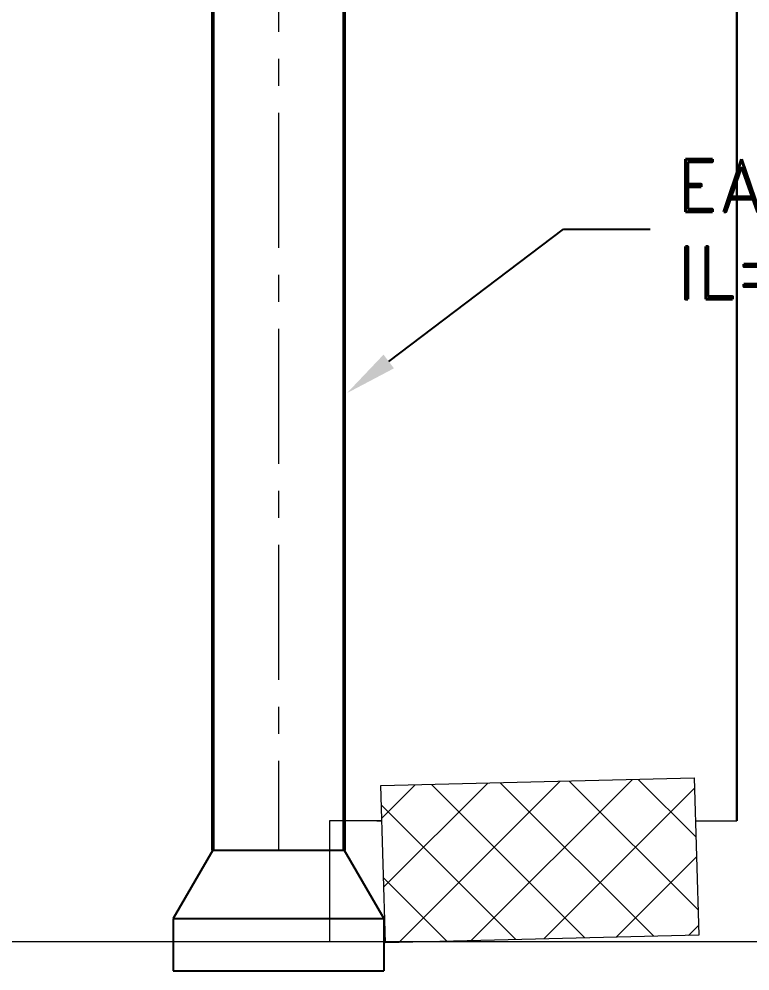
# Model space of a CAD drawing. Header units: millimetres. Extents: x -160614 to 59925, y -157025 to 0.
# Drawn here: x -38421 to -37027, y -116149 to -114333 of the extents above; entities that cross this region are included whole.
import ezdxf
from ezdxf import colors
from ezdxf.entities.mleader import LeaderData, LeaderLine
from ezdxf.math import Vec2, Vec3

# ---------------------------------------------------------------- set-up
doc = ezdxf.new("R2010")
doc.units = ezdxf.units.MM
doc.header["$LTSCALE"] = 8
doc.linetypes.add('AXES', pattern=[50.800000000000004, 31.75, -6.35, 6.35, -6.35])
for name, color, linetype, lineweight in [('72_EGR_EQP_TAG', 9, 'Continuous', 5), ('Aluminum', 9, 'Continuous', 5), ('C-HYDR-CTCH', 9, 'Continuous', 5), ('Hatch', 9, 'Continuous', 5), ('Structure', 9, 'Continuous', 5), ('Walls', 9, 'Continuous', 5)]:
    doc.layers.add(name, color=color, linetype=linetype, lineweight=lineweight)
for name, color, linetype in [('A-EXH', 1, 'Continuous'), ('A-EXH-thin', 8, 'Continuous'), ('AC-EXHAUST-TXT', 25, 'Continuous'), ('MC-EX-EQPM', 2, 'Continuous'), ('X-WHITE glass', 9, 'Continuous')]:
    doc.layers.add(name, color=color, linetype=linetype)
doc.styles.add('ROMAND', font='romand.shx')

# ---------------------------------------------------------------- blocks, each defined once
blk = doc.blocks.new('A$C47696aed')
at = {"layer": 'Hatch'}
h = blk.add_hatch(dxfattribs=at)
h.set_pattern_fill('ANSI37', color=256, scale=30)
h.set_pattern_definition([(45, (0, 0), (-67.35192090801866, 67.35192090801866), []), (135, (0, 0), (-67.35192090801866, -67.35192090801864), [])])
h.paths.add_polyline_path([(50952.65890286537, 21917.90117246215), (50348.72306925309, 21909.74587517308), (50352.61760289129, 21621.33843560587), (50956.55343653914, 21629.49373293482)])
h.paths.add_polyline_path([(43791.89540090831, 21910.13626871398), (43208.39156583045, 21904.72568193334), (43188.46127167926, 21613.33456440386), (43771.96510675712, 21618.74515118473)])
h.paths.add_polyline_path([(29414.94768239791, 21902.76746834489), (28815.84806079185, 21898.68783707242), (28810.13874411537, 21605.63425206556), (29409.23836577218, 21609.71388330683)])
h.paths.add_polyline_path([(36600.15027514659, 21904.93568402808), (35998.96405953518, 21897.44341075025), (35990.7440224078, 21611.78551922669), (36591.93023801921, 21619.27779250452)])
h.paths.add_polyline_path([(22195.711284091, 21912.03166619618), (21589.25982243335, 21890.17703984305), (21603.79236787627, 21597.64019584912), (22210.24382950296, 21619.49482215126)])
h.paths.add_polyline_path([(15459.09601511549, 21901.65291435295), (14237.15456092265, 21925.59205384576), (14230.73345924378, 21629.45733883325), (15452.6749134874, 21605.51819930947)])
h.paths.add_polyline_path([(15473.19471376156, 14701.56249209866), (14258.19266025955, 14685.84594365326), (14244.72114109108, 14393.41044957307), (15459.72319467506, 14409.1269980385)])
h.paths.add_polyline_path([(15447.11996749369, 7508.402531788915), (14244.04364118952, 7492.405785581917), (14238.33432461926, 7199.352200535828), (15441.41065086798, 7215.348946750863)])
h.paths.add_polyline_path([(15465.63960820156, 309.6858390090056), (14268.95654949057, 298.2553099577781), (14271.76910867799, 3.803327153204009), (15468.45216735778, 15.23385615343796)])
h.paths.add_polyline_path([(7830.616258125294, 311.793869010402), (7227.060697460089, 308.094510771567), (7237.70771341864, 22.62184820999028), (7841.263274032848, 26.321206479799)])
h.paths.add_polyline_path([(7815.177747422822, 7509.79877678794), (7218.354856322978, 7511.359757025028), (7218.237390204333, 7210.198693469865), (7815.060281253413, 7208.637713263512)])
h.paths.add_polyline_path([(7825.051300763618, 14699.3597865398), (7205.758578153327, 14700.59416233585), (7195.164288483786, 14397.63416323066), (7814.457011074301, 14396.39978751633)])
h.paths.add_polyline_path([(7801.739301570226, 21878.73653883673), (7201.079641937271, 21893.19244854827), (7197.456919316894, 21603.55150551582), (7798.116578867892, 21589.09559578425)])
h.paths.add_polyline_path([(602.6472432142982, 21876.85598163982), (-0.001488337053160649, 21899.56074538711), (1.875025053050194, 21611.24585035467), (604.5237566044161, 21588.54108660738)])
h.paths.add_polyline_path([(610.3638571500851, 7498.560115361353), (8.32448107311211, 7491.589490585211), (11.70087736262212, 7199.976667811396), (613.7402535262518, 7206.947292556519)])
h.paths.add_polyline_path([(627.8726603421455, 303.9411883235443), (29.48482373845764, 302.9426870569623), (34.34494512947276, 2.254511000355706), (632.7327817329206, 3.253012267403392)])
h.paths.add_polyline_path([(22214.579397097, 317.2174509044307), (21608.88848152617, 304.2747025873941), (21614.60176341841, 3.064878029519605), (22220.29267904023, 16.00762631557518)])
h.paths.add_polyline_path([(22208.06104650651, 7509.692103336565), (21613.67778440121, 7492.126863068665), (21615.78000571065, 7195.545372270743), (22210.16326784715, 7213.1106125894)])
h.paths.add_polyline_path([(22199.34692327329, 14717.72705893009), (21600.38867711509, 14710.04464918235), (21604.39563797368, 14409.8781215765), (22203.35388416285, 14417.56053137523)])
h.paths.add_polyline_path([(29399.66750759375, 14702.44688404421), (28797.72565343487, 14707.13775532017), (28801.97151180845, 14415.02994536212), (29403.91336601786, 14410.33907405473)])
h.paths.add_polyline_path([(29403.40066873003, 7519.803772830868), (28799.55744955875, 7502.214949066518), (28812.9979369659, 7202.141036008017), (29413.0970021314, 7223.191262779987)])
h.paths.add_polyline_path([(29419.54605692672, 303.7849725198466), (28815.68842769251, 310.3802863666751), (28813.29913857579, 24.67363384062992), (29417.15676781023, 18.07831999403425)])
h.paths.add_polyline_path([(36618.02385220304, 314.2458957131021), (36020.72316604503, 299.6894409519155), (36029.70771449502, -0.004199135113594821), (36627.00840060203, 14.55225565703586)])
h.paths.add_polyline_path([(36610.73667342984, 7502.578379449667), (36009.4578434038, 7504.519632709214), (36010.57381078927, 7207.292859660694), (36611.85264084628, 7205.351606452141)])
h.paths.add_polyline_path([(36574.25190127268, 14706.41894276603), (35993.40506970347, 14711.10490650241), (36013.1053391262, 14421.26891946048), (36593.95217069518, 14416.58295572386)])
h.paths.add_polyline_path([(43777.60976200271, 14705.69125746773), (43180.03123245714, 14719.43538219645), (43182.04912134632, 14427.51770865754), (43779.62765115742, 14413.77358389268)])
h.paths.add_polyline_path([(43778.63715867838, 7507.120847694809), (43210.20746167819, 7499.526144873118), (43212.03521401528, 7205.380501860986), (43780.46491111722, 7212.975204620743)])
h.paths.add_polyline_path([(43815.69234047201, 309.9641928793826), (43210.43045880413, 307.3081316433345), (43211.76684186887, 2.773851530393586), (43817.02872343501, 5.429912829073146)])
h.paths.add_polyline_path([(50989.89646114851, 309.4803125930484), (50401.94159457088, 325.5450213535223), (50388.73906247644, 18.31921976106605), (50976.69392905431, 2.254511000821367)])
h.paths.add_polyline_path([(50974.12643849663, 7508.860029341886), (50370.89691945701, 7509.950705887522), (50368.93175683683, 7213.435717841612), (50972.16127587669, 7212.345041296208)])
at = {"layer": 'C-HYDR-CTCH', "color": 4, "flags": 128}
blk.add_lwpolyline([(36618.02385220304, 314.2458957131021), (36627.00840060203, 14.55225565703586), (36029.70771449502, -0.0041991351172328), (36020.72316604503, 299.6894409519155), (36618.02385220304, 314.2458957131021)], dxfattribs=at)
blk = doc.blocks.new('1stF')
at = {"layer": 'Aluminum', "color": 9}
blk.add_line((-38752.34296299284, -116092.613042568, 0.104456928210346), (-37738.55414026155, -116092.613042568, 0.1044569282078955), dxfattribs=at)
at = {"layer": 'Walls', "color": 9}
for p, q in [((-37728.94310278964, -115862.6130425683, 0.1044569282127716), (-37828.94310278964, -115862.6130425683, 0.1044569282127716)), ((-37828.94310278964, -115862.6130425683, 0.1044569282127716), (-37828.94310278964, -116092.6130425683, 0.1044569282127716)), ((-37738.55414026132, -115862.6130425681, 0.1044569282103455), (-37728.94310278964, -115862.6130425681, 0.1044569282103211)), ((-37131.20602709422, -115862.6130425681, 0.1044569282088059), (-37052.34296297285, -115862.6130425681, 0.104456928208606)), ((-37131.20602709422, -115862.6130425683, 0.1044569282112564), (-37052.34296297285, -115862.6130425683, 0.1044569282110565)), ((-37828.94310278964, -116092.6130425683, 0.1044569282127716), (-36772.13162051985, -116092.6130425683, 0.1044569282103462)), ((-37738.55414026132, -116092.6130425681, 0.1044569282103455), (-36772.13162051985, -116092.6130425681, 0.1044569282078957))]:
    blk.add_line(p, q, dxfattribs=at)
at = {"layer": 'X-WHITE glass', "color": 9, "lineweight": 30, "ltscale": 6}
blk.add_line((-37052.34296297285, -113642.6130426395, 0.1044569282078957), (-37052.34296297285, -115862.6130426394, 0.1044569282078957), dxfattribs=at)
at = {"layer": 'Structure', "color": 9}
blk.add_blockref('A$C47696aed', (-73751.68790798337, -116094.8675535629, 0.1044575171764793), dxfattribs=at)
blk = doc.blocks.new('HVACFF')
at = {"layer": 'A-EXH', "lineweight": 50, "ltscale": 1.014}
for p, q in [((-38051.24172335811, -111627.2481172558), (-38051.24172335811, -115918.3019235607)), ((-38051.24172335811, -111627.2481172558), (-38051.24172335811, -115918.3019235607)), ((-37801.24172335811, -111627.2481172558), (-37801.24172335811, -115918.3019235607)), ((-37801.24172335811, -111627.2481172558), (-37801.24172335811, -115918.3019235607))]:
    blk.add_line(p, q, dxfattribs=at)
at = {"layer": 'A-EXH', "ltscale": 1.014}
blk.add_line((-38051.24172335811, -115918.3019235607), (-37801.24172335811, -115918.3019235607), dxfattribs=at)
blk.add_line((-38051.24172335811, -115918.3019235607), (-37801.24172335811, -115918.3019235607), dxfattribs=at)
at = {"layer": 'A-EXH-thin', "linetype": 'AXES', "lineweight": 20, "ltscale": 1.014}
blk.add_line((-37926.24172335811, -111627.2481172558), (-37926.24172335811, -115918.3019235607), dxfattribs=at)
blk.add_line((-37926.24172335811, -111627.2481172558), (-37926.24172335811, -115918.3019235607), dxfattribs=at)
at = {"layer": 'MC-EX-EQPM', "ltscale": 1.014}
for p, q in [((-38051.24172335811, -115918.0269008156), (-38126.82682861335, -116048.7145576354)), ((-38051.24172335811, -115918.0269008156), (-38126.82682861335, -116048.7145576354)), ((-37801.24172335811, -115918.0269008156), (-37725.65661808796, -116048.7145576354)), ((-37801.24172335811, -115918.0269008156), (-37725.65661808796, -116048.7145576354)), ((-38126.82682861335, -116048.7145576354), (-38126.82682861335, -116148.7145576354)), ((-38126.82682861335, -116048.7145576354), (-37725.65661808796, -116048.7145576354)), ((-38126.82682861335, -116048.7145576354), (-38126.82682861335, -116148.7145576354)), ((-38126.82682861335, -116048.7145576354), (-37725.65661808796, -116048.7145576354)), ((-37725.65661808796, -116048.7145576354), (-37725.65661808796, -116148.7145576354)), ((-37725.65661808796, -116048.7145576354), (-37725.65661808796, -116148.7145576354)), ((-38126.82682861335, -116148.7145576354), (-37725.65661808796, -116148.7145576354)), ((-38126.82682861335, -116148.7145576354), (-37725.65661808796, -116148.7145576354))]:
    blk.add_line(p, q, dxfattribs=at)
at = {"layer": 'AC-EXHAUST-TXT'}
ml = blk.add_multileader_mtext('Standard', dxfattribs=at)
ml.set_content('{\\C152;\\c12285479;EAD:%%C250}\\P{\\C1;IL=-350mm}', color=256, style='ROMAND')
ml.set_leader_properties(color=256)
ml.build(insert=Vec2(0, 0))
ml.multileader.update_dxf_attribs({"text_left_attachment_type": 2, "text_right_attachment_type": 2, "dogleg_length": 487.7051664219338, "arrow_head_size": 100})
ctx = ml.context
ctx.base_point, ctx.char_height, ctx.arrow_head_size, ctx.landing_gap_size, ctx.plane_origin, ctx.plane_x_axis, ctx.plane_y_axis = Vec3(-37217.35281733773, -114733.647158994, 4.194520057887719e-09), 100, 100, 50, Vec3(-32214.75093703393, -120044.089988388, -1.154786174164732e-08), Vec3(0.9999999999453071, -1.045877037983423e-05, 3.383039458371172e-23), Vec3(1.045877037983423e-05, 0.9999999999453071, 2.964448994077272e-12)
ctx.left_attachment, ctx.right_attachment = 2, 2
notes = []
notes.append((ctx, [(0, (1, 1, 0), (-37382.91888291251, -114733.6454273765, 4.194520057882119e-09), (0.9999999999453071, -1.045877037983423e-05, 3.383039458371172e-23), 165.5660655838383, [(2, [(-37795.72607760436, -115046.4746095002, 3.267141104786741e-09)], 0, [])])]))
ctx.mtext.insert, ctx.mtext.text_direction, ctx.mtext.rotation, ctx.mtext.flow_direction, ctx.mtext.extrusion = Vec3(-37167.35142283775, -114600.3143486065, 4.589779923766381e-09), Vec3(0.9999999999453071, -1.045877037983423e-05, 3.383039458371172e-23), 6.283174848409206, 5, Vec3(-3.100452516275057e-17, -2.964448993913593e-12, 1)
for ctx, leaders in notes:
    for number, flags, end, landing, length, lines in leaders:
        leader = LeaderData()
        leader.index, (leader.has_last_leader_line, leader.has_dogleg_vector, leader.attachment_direction) = number, flags
        leader.last_leader_point, leader.dogleg_vector, leader.dogleg_length = Vec3(end), Vec3(landing), length
        for number, points, colour, breaks in lines:
            line = LeaderLine()
            line.index, line.vertices, line.color, line.breaks = number, Vec3.list(points), colors.encode_raw_color(colour), breaks
            leader.lines.append(line)
        ctx.leaders.append(leader)

msp = doc.modelspace()

# ---------------------------------------------------------------- linework, layer by layer
at = {"layer": 'A-EXH-thin', "linetype": 'AXES', "lineweight": 20, "ltscale": 1.014}
msp.add_line((-37926.24172335811, -111627.2481172558), (-37926.24172335811, -115918.3019235607), dxfattribs=at)
at = {"layer": 'MC-EX-EQPM', "ltscale": 1.014}
for p, q in [((-38051.24172335811, -115918.0269008156), (-38126.82682861335, -116048.7145576354)), ((-37801.24172335811, -115918.0269008156), (-37725.65661808796, -116048.7145576354)), ((-38126.82682861335, -116048.7145576354), (-38126.82682861335, -116148.7145576354)), ((-38126.82682861335, -116048.7145576354), (-37725.65661808796, -116048.7145576354)), ((-37725.65661808796, -116048.7145576354), (-37725.65661808796, -116148.7145576354)), ((-38126.82682861335, -116148.7145576354), (-37725.65661808796, -116148.7145576354))]:
    msp.add_line(p, q, dxfattribs=at)

# ---------------------------------------------------------------- block references
at = {"layer": '72_EGR_EQP_TAG'}
msp.add_blockref('1stF', (0, 0), dxfattribs=at)
at = {"layer": 'A-EXH'}
msp.add_blockref('HVACFF', (0, 0), dxfattribs=at)

doc.saveas('drawing.dxf')
